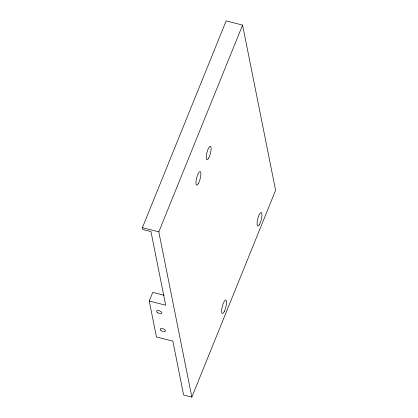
<?xml version="1.0" encoding="UTF-8"?>
<svg xmlns="http://www.w3.org/2000/svg" width="418" height="418" viewBox="0 0 418 418"><rect width="100%" height="100%" fill="white"/><g stroke="black" fill="none" stroke-linecap="round" stroke-linejoin="round"><path stroke-width="0.63" d="M149.263 301.033L165.685 305.208L150.971 231.572L142.757 229.482L142.397 227.685L226.159 20.9L242.581 25.075L275.603 190.315L191.841 397.1L183.627 395.01L172.859 341.13L156.442 336.955L149.263 301.033L152.774 292.354L164.143 295.249M191.841 397.1L158.819 231.859L242.581 25.075M142.397 227.685L158.819 231.859M224.361 311.353A7.012 1.792 -75.7 0 0 226.054 300.119A7.012 1.792 -75.7 0 0 221.838 308.834A7.012 1.792 -75.7 0 0 224.361 311.353M259.609 224.247A7.012 1.792 -75.7 0 0 261.6 212.767A7.012 1.792 -75.7 0 0 257.357 220.829A7.012 1.792 -75.7 0 0 259.609 224.247M198.508 183.314A7.012 1.792 -75.7 0 0 200.499 171.835A7.012 1.792 -75.7 0 0 196.256 179.897A7.012 1.792 -75.7 0 0 198.508 183.314M208.76 158.009A7.012 1.792 -75.7 0 0 210.75 146.525A7.012 1.792 -75.7 0 0 206.508 154.592A7.012 1.792 -75.7 0 0 208.76 158.009M157.137 312.241A2.806 1.28 22.1 0 0 161.688 313.395A2.806 1.28 22.1 0 0 158.981 310.663A2.806 1.28 22.1 0 0 157.137 312.241M160.726 330.199A2.806 1.28 22.1 0 0 165.277 331.359A2.806 1.28 22.1 0 0 162.571 328.626A2.806 1.28 22.1 0 0 160.726 330.199"/></g></svg>
